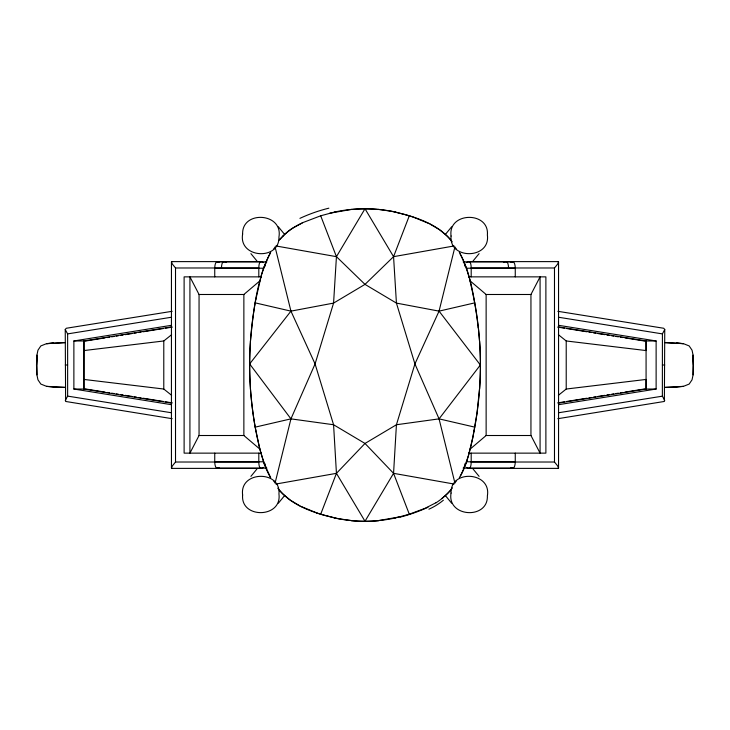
<?xml version="1.0" encoding="UTF-8"?>
<svg xmlns="http://www.w3.org/2000/svg" width="730" height="730" viewBox="0 0 730 730"><rect width="100%" height="100%" fill="white"/><g stroke="black" fill="none" stroke-linecap="round" stroke-linejoin="round"><path stroke-width="1.09" d="M172.18 311.299L66.275 328.263L65.244 329.495L65.618 401.454L172.18 418.701M172.015 261.586L171.45 261.833L171.431 399.474L171.45 468.167L172.015 468.414M558.039 468.423L558.55 468.167L558.569 399.474L558.55 261.833L558.039 261.577M557.82 311.299L663.725 328.263L664.756 329.495L664.382 401.454L557.82 418.701M171.468 403.079L83.923 389.035L83.868 379.427L83.923 340.965L171.468 326.921M558.532 403.079L646.077 389.035L646.132 379.427L566.215 389.035L558.377 395.304M65.244 400.505L67.635 396.107L67.635 333.893L65.244 329.577M664.756 329.54L662.42 333.829L662.365 396.107L664.756 400.505M665.185 387.374L683.472 386.343L689.156 384.071L692.049 379.81L693.071 374.873L693.464 365L693.071 355.127L692.049 350.19L689.156 345.929L683.472 343.657L665.185 342.625M64.815 387.374L46.528 386.343L40.843 384.071L37.951 379.81L36.929 374.873L36.5 365L36.929 355.127L37.951 350.19L40.843 345.929L46.528 343.657L64.815 342.625M36.536 365L36.974 355.127L36.929 374.873M693.071 374.873L693.025 355.127L693.464 365M435.892 502.778L425.061 508.308L409.302 514.203L393.561 473.332L396.426 424.75L414.923 363.923L439.059 311.135L454.945 246.849M279.079 240.17L285.275 233.755A53.983 47.87 -33.1 0 1 292.183 228.399L303.224 222.449L320.698 215.797L336.439 256.668L333.573 303.096L315.077 363.923L290.941 418.865L275.055 483.151M250.417 341.676C253.319 311.29 256.513 279.736 270.702 252.233M479.583 388.314L477.037 412.988L472.684 438.237M171.45 261.833L172.389 264.123L175.519 267.983L175.519 462.017L172.389 465.877L171.45 468.167M558.559 468.122L557.574 465.813L554.481 462.017L554.481 267.983L557.574 264.187L558.559 261.878M264.342 464.015L259.844 449.379L255.217 427.141A299.61 255.226 85 0 1 249.605 363.923A299.811 255.427 -84.8 0 1 255.226 302.859L255.883 299.172M474.117 430.828L474.783 427.141A299.711 255.327 -84.9 0 0 480.395 365A299.711 255.327 84.9 0 0 474.774 302.859C471.671 285.476 468.03 267.782 459.298 252.233M255.929 299.026L261.532 274.507M474.071 430.974C471.069 447.07 467.419 463.377 459.298 477.767M472.575 438.411L468.468 455.474M261.659 274.079L263.612 268.01M468.341 455.912L466.698 461.068M263.767 267.582L264.233 266.295M454.945 483.16L439.059 418.865L414.923 363.923L396.426 303.096L393.561 256.668L409.302 215.797C425.471 220.652 441.741 228.107 452.262 241.849M277.738 488.151C288.259 501.893 304.529 509.348 320.698 514.203L336.439 473.332L365 443.457L396.426 424.75L439.059 418.865L474.783 427.141M199.053 435.509L189.919 453.138L189.919 276.862L199.053 294.491L199.053 435.509L243.866 435.509L260.291 449.47M530.947 294.491L540.081 276.862L540.081 453.138L530.947 435.509L530.947 294.491L486.134 294.491L469.709 280.53M275.904 245.955L336.439 256.668L365 208.753A125.825 111.571 9 0 1 395.623 212.092M454.087 484.045L393.561 473.332L365 521.247A125.825 111.571 9 0 1 334.376 517.908M273.558 249.332L274.462 247.972M455.538 482.028L456.442 480.668M439.059 418.865L480.358 365L439.059 311.135L396.426 303.096L365 284.381L336.439 256.668M454.096 245.955L393.561 256.668L365 284.381L333.573 303.096L290.941 311.135L249.642 363.923L290.941 418.865L333.573 424.75L365 443.457L393.561 473.332M445.601 234.157L451.633 226.811M250.901 476.371L256.914 469.043M473.086 260.957L479.099 253.629M278.367 503.189L284.399 495.843M662.365 333.893L558.432 317.221M283.039 235.945L288.24 231.374M199.053 294.491L243.866 294.491L260.291 280.53M469.709 449.47L486.134 435.509L530.947 435.509M441.76 498.627L447.034 493.982A51.428 38.069 -59.8 0 0 450.629 490.241M83.868 350.573L163.785 340.965L171.623 334.696M511.009 262.508L512.615 261.878A6.406 2.318 -90 0 1 515.261 268.22L515.261 276.862M214.739 453.138L214.739 461.78A6.406 2.318 90 0 0 217.385 468.122L218.991 467.492M466.26 262.59L469.007 261.614L557.857 261.614M172.143 468.386L260.993 468.386L263.74 467.41M320.698 215.797L334.376 212.101M409.302 514.203L395.623 517.898M503.8 262.262L505.963 261.614A6.406 2.318 90 0 1 508.536 267.983M329.586 213.251L351.723 209.391M400.414 516.749L378.277 520.609M439.059 311.135L474.783 302.859M255.217 427.141L290.941 418.865M275.904 484.045L336.439 473.332L365 521.247A125.825 111.571 -9 0 0 395.623 517.908M67.635 333.893L171.568 317.221M171.532 404.703L73.876 389.035L73.876 340.965L171.532 325.297M105.01 337.899L85.93 340.965L73.876 340.965M107.255 337.543L109.5 337.178M111.745 336.822L113.989 336.457M116.234 336.101L118.479 335.736M120.724 335.38L122.968 335.024M125.213 334.659L131.947 333.583M134.192 333.218L136.437 332.862M138.682 332.497L140.927 332.141M143.171 331.776L163.374 328.536M165.619 328.181L172.362 327.095M557.638 402.905L564.381 401.819M566.626 401.463L586.829 398.224M589.073 397.859L591.318 397.503M593.563 397.138L595.808 396.782M598.053 396.417L604.787 395.341M607.031 394.976L609.276 394.62M611.521 394.264L613.766 393.899M616.01 393.543L618.255 393.178M620.5 392.822L622.745 392.457M624.989 392.101L644.07 389.035L656.124 389.035L656.124 340.965L558.468 325.297M558.468 404.703L656.124 389.035M558.432 412.779L662.42 396.171M677.084 387.119L683.472 386.343M53.39 342.881L46.528 343.657L65.162 342.589M664.838 387.411L676.61 387.119M172.143 261.614L260.993 261.614L263.74 262.59M214.739 276.862L214.739 268.22A6.406 2.318 -90 0 1 217.385 261.878L266.395 261.878M463.605 261.878L512.615 261.878M175.519 267.983L258.803 267.983A6.415 1.971 -90 0 1 260.993 261.614M469.007 261.614A6.415 1.971 90 0 1 471.197 267.983L554.481 267.983M214.739 268.22L263.749 268.22M466.251 268.22L515.261 268.22M261.468 276.862L184.115 276.862L184.115 453.138L261.468 453.138M468.532 276.862L545.885 276.862L545.885 453.138L468.532 453.138M656.124 340.965L644.07 340.965L624.989 337.899M65.244 365L67.635 365M662.365 365L664.756 365M46.528 386.343L52.916 387.119M73.876 389.035L85.93 389.035L105.01 392.101M214.739 461.78L263.749 461.78M466.251 461.78L515.261 461.78L515.261 453.138M175.519 462.017L258.803 462.017A6.415 1.971 90 0 0 260.993 468.386M466.26 467.41L469.007 468.386A6.415 1.971 -90 0 0 471.197 462.017L554.481 462.017M217.385 468.122L266.395 468.122M463.605 468.122L512.615 468.122A6.406 2.318 -90 0 0 515.261 461.78M469.007 468.386L557.857 468.386M664.838 342.589L683.472 343.657L676.61 342.881M53.39 387.119L65.162 387.411M378.277 209.391L391.563 211.289L405.323 214.593M351.723 520.609L338.446 518.711L324.668 515.407A133.033 104.627 23.7 0 1 316.619 512.907M558.377 334.696L566.215 340.965L646.132 350.573L646.077 340.965L558.532 326.921M83.868 379.427L163.785 389.035L171.623 395.304M557.638 327.095L564.381 328.181M566.626 328.536L586.829 331.776M589.073 332.141L591.318 332.497M593.563 332.862L595.808 333.218M598.053 333.583L604.787 334.659M607.031 335.024L609.276 335.38M611.521 335.736L613.766 336.101M616.01 336.457L618.255 336.822M620.5 337.178L622.745 337.543M107.255 392.457L109.5 392.822M111.745 393.178L113.989 393.543M116.234 393.899L118.479 394.264M120.724 394.62L122.968 394.976M125.213 395.341L131.947 396.417M134.192 396.782L136.437 397.138M138.682 397.503L140.927 397.859M143.171 398.224L163.374 401.463M165.619 401.819L172.362 402.905M67.635 396.107L171.568 412.779M395.623 212.101L409.302 215.797M334.376 517.898L320.698 514.203M255.217 302.859L290.941 311.135L315.077 363.923L333.573 424.75L336.439 473.332M226.2 262.262L224.037 261.614A6.406 2.318 -90 0 0 221.464 267.983M316.637 512.861L300.97 506.41M217.385 261.878L218.991 262.508M511.009 467.492L512.615 468.122M429.03 223.59L413.363 217.138A132.595 103.87 23.6 0 0 405.314 214.647M429.924 224.028L439.661 229.795L447.034 236.009A51.31 37.814 59.8 0 1 450.583 239.814M300.085 505.972L290.339 500.205L282.966 493.982A51.793 38.617 59.9 0 1 279.38 490.231M278.367 226.811L284.399 234.157M479.099 476.371L473.086 469.043M250.901 253.629L256.914 260.957M445.601 495.843L451.633 503.189M393.561 256.668L365 208.753A125.825 111.571 -9 0 0 334.376 212.092M270.702 477.767L264.342 463.942M465.813 266.432L469.874 279.773M264.187 463.568C256.212 439.268 252.388 413.755 250.417 388.323M275.055 246.849L290.941 311.135M478.333 327.569L479.583 341.686M646.077 340.965L646.077 389.035M566.215 340.965L566.215 389.035M486.134 294.491L486.134 435.509M471.197 267.983L471.197 276.862M471.197 453.138L471.197 462.017M258.803 267.983L258.803 276.862M258.803 453.138L258.803 462.017M243.866 294.491L243.866 435.509M163.785 340.965L163.785 389.035M83.923 340.965L83.923 389.035M299.921 218.361A128.854 104.025 -24.5 0 1 328.847 208.178M288.277 231.41A52.77 41.546 -23.8 0 1 302.101 223.015M279.544 239.696A51.693 38.361 -59.8 0 1 283.067 235.982M264.36 266.331A73.493 54.905 -59.9 0 1 270.091 253.52M270.146 477.028A72.909 54.686 59.9 0 1 264.269 464.024M428.026 507.268A131.838 103.769 -23.6 0 1 400.46 517.059M378.304 520.736A109.719 86.04 0 0 1 351.705 520.745M443.393 500.196A53.472 45.087 -22.5 0 1 428.911 509.193M466.835 461.095A74.396 54.713 -59.8 0 1 460.584 475.869M469.7 279.836A250.938 172.818 79.9 0 1 478.186 327.578M479.656 341.667A231.082 155.855 -90 0 1 479.656 388.333M460.082 253.876A71.494 52.286 59.9 0 1 465.512 266.021M351.741 209.51A109.463 85.374 0 0 1 378.259 209.519M250.472 388.314A237.679 164.706 90 0 1 250.472 341.686M452.463 487.877A60.042 53.244 -33.1 0 1 435.947 502.851M264.99 266.331A6.406 2.318 -90 0 1 266.842 261.897M266.842 468.103A6.406 2.318 -90 0 1 264.99 463.669M455.547 247.963A67.343 67.333 0 0 1 456.423 249.341M274.453 482.037A67.343 67.333 0 0 1 273.577 480.659M465.01 463.669A6.406 2.318 -90 0 1 463.158 468.103M463.158 261.897A6.406 2.318 -90 0 1 465.01 266.331M242.625 234.102C238.381 258.356 279.791 260.957 278.951 236.949C283.194 212.695 241.785 210.085 242.625 234.102M451.049 493.051C446.806 517.305 488.215 519.915 487.375 495.898C491.618 471.644 450.209 469.043 451.049 493.051M242.625 494.986C240.407 519.012 282.245 518.3 278.942 493.973C281.159 469.947 239.321 470.649 242.625 494.986M451.058 236.027C448.84 260.053 490.679 259.351 487.375 235.014C489.593 210.988 447.755 211.7 451.058 236.027"/></g></svg>
